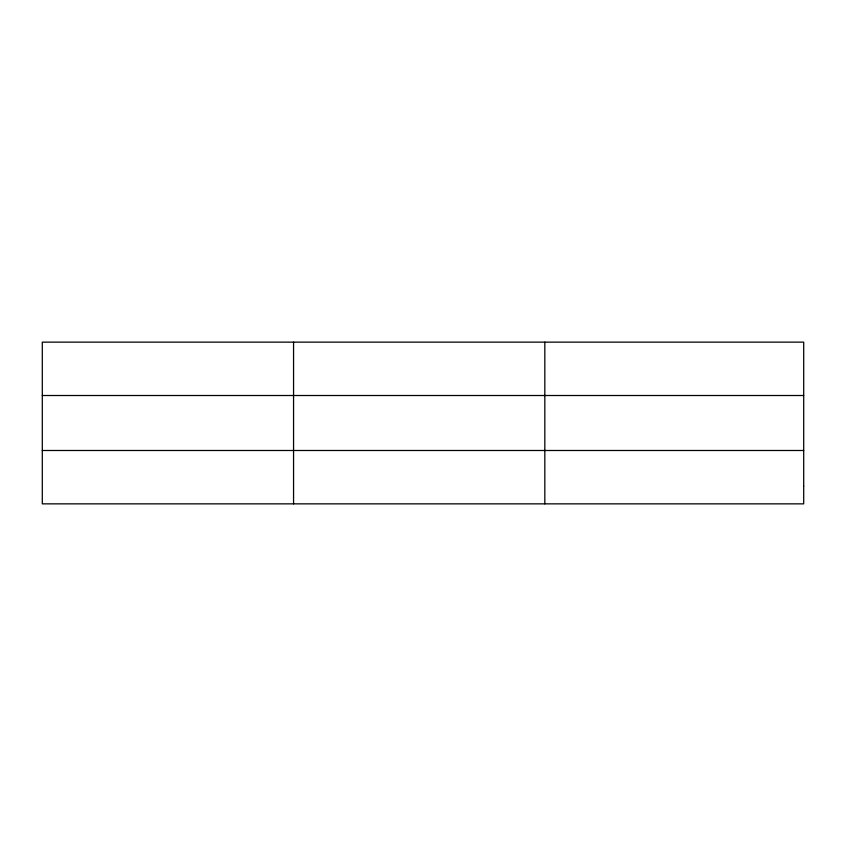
<?xml version="1.0" encoding="UTF-8"?>
<svg xmlns="http://www.w3.org/2000/svg" width="846" height="846" viewBox="0 0 846 846"><rect width="100%" height="100%" fill="white"/><g stroke="black" fill="none" stroke-linecap="round" stroke-linejoin="round"><path stroke-width="1.27" d="M293.562 503.856L293.562 342.144M544.824 503.856L544.824 342.144M42.3 395.505L803.7 395.505M42.3 450.495L803.7 450.495M803.7 486.069L803.7 503.856L42.3 503.856L42.3 342.144L803.7 342.144L803.7 486.069"/></g></svg>
